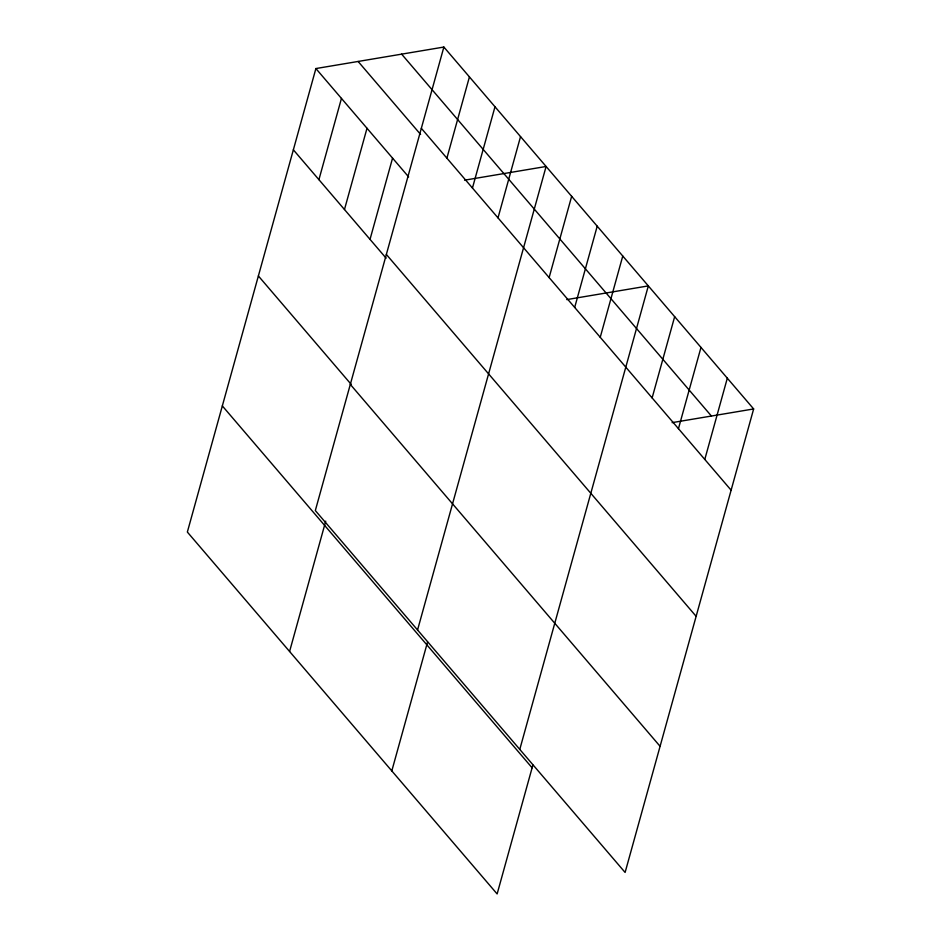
<?xml version="1.0" encoding="UTF-8"?>
<svg xmlns="http://www.w3.org/2000/svg" width="941" height="941" viewBox="0 0 941 941"><rect width="100%" height="100%" fill="white"/><g stroke="black" fill="none" stroke-linecap="round" stroke-linejoin="round"><path stroke-width="1.41" d="M443.87 47.05L315.329 510.551L625.106 872.448L753.647 408.947L443.87 47.05L315.894 68.552L187.353 532.053L497.13 893.95L532.888 765.009M318.917 179.66L341.454 98.405M344.477 209.514L367.002 128.27M370.025 239.367L392.562 158.123M289.581 651.478L325.727 521.149M446.893 158.159L469.43 76.903M472.453 188.012L494.99 106.768M498.012 217.865L520.538 136.621M417.557 629.976L546.098 166.475L464.56 180.178M391.809 770.902L427.567 641.962M549.121 277.583L571.658 196.328M574.68 307.436L597.206 226.193M600.24 337.29L622.766 256.046M519.785 749.401L648.325 285.899L566.788 299.603M652.125 397.914L674.662 316.658M678.449 428.673L700.986 347.417M704.785 459.431L727.322 378.188M672.109 422.638L753.647 408.947M401.642 54.143L711.42 416.04M421.333 128.305L731.122 490.19M358.121 61.459L420.592 134.434M315.894 68.552L408.653 176.92M386.351 254.446L696.14 616.331M293.357 149.807L386.116 258.175M258.375 275.948L351.134 384.316M350.311 384.41L660.088 746.307M222.335 405.912L532.112 767.809"/></g></svg>
